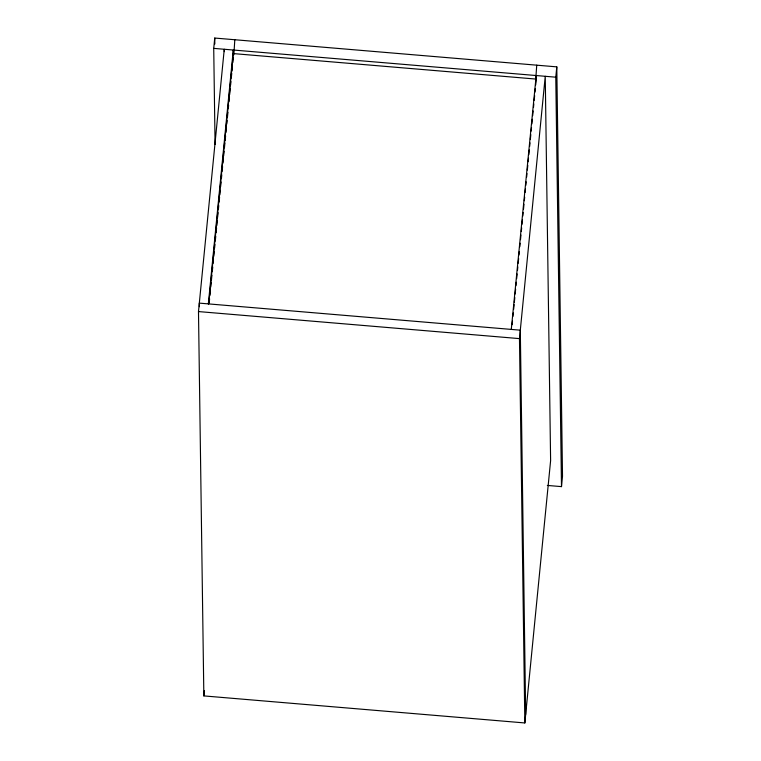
<?xml version="1.0" encoding="UTF-8"?>
<svg xmlns="http://www.w3.org/2000/svg" width="761" height="761" viewBox="0 0 761 761"><rect width="100%" height="100%" fill="white"/><g stroke="black" fill="none" stroke-linecap="round" stroke-linejoin="round"><path stroke-width="1.14" d="M215.068 144.504L213.727 48.371L214.745 38.05L556.795 66.863L562.512 476.3L561.494 486.621L547.34 485.432M524.843 722.95L519.478 338.616L545.247 76.3L550.612 460.633L524.843 722.95L203.853 695.906L198.488 311.572L224.257 49.265L224.295 51.634M208.343 303.886L233.285 50.017L233.351 54.763M208.742 303.905L233.332 53.584L536.267 79.096M234.807 39.743L233.855 54.811M209.256 302.393L209.598 298.845M209.95 295.306L210.416 290.578M210.759 287.04L211.225 282.312M211.453 279.953L211.919 275.235M212.271 271.687L212.738 266.968M213.08 263.42L213.432 259.882M213.774 256.343L214.241 251.615M214.592 248.076L214.935 244.528M215.287 240.99L215.753 236.262M216.095 232.723L216.562 227.996M216.79 225.637L217.256 220.918M217.608 217.37L218.074 212.652M218.417 209.104L218.768 205.565M219.111 202.026L219.577 197.299M219.805 194.94L220.271 190.212M220.623 186.673L221.09 181.946M221.432 178.407L221.784 174.868M222.126 171.32L222.593 166.602M222.944 163.054L223.401 158.336M223.639 155.967L224.105 151.249M224.447 147.71L224.914 142.982M225.142 140.623L225.608 135.896M225.96 132.357L226.426 127.629M226.768 124.091L227.12 120.552M227.463 117.004L227.929 112.286M228.281 108.737L228.623 105.199M228.975 101.66L229.441 96.932M229.67 94.573L230.25 88.666M230.602 85.127L230.944 81.579M231.296 78.041L231.753 73.313M231.991 70.954L232.457 66.236M232.799 62.687L233.266 57.969M203.853 695.906L204.376 690.627M536.733 65.17L535.763 79.058M511.278 329.408L536.22 75.539M512.143 324.7L512.486 321.161M512.952 316.433L513.304 312.895M513.646 309.356L514.113 304.628M514.341 302.269L514.807 297.541M515.159 294.003L515.625 289.285M515.968 285.736L516.319 282.198M516.662 278.65L517.128 273.931M517.48 270.383L517.822 266.845M518.174 263.306L518.641 258.578M518.983 255.04L519.335 251.491M519.801 246.773L520.144 243.225M520.495 239.686L520.952 234.968M521.304 231.42L521.656 227.881M521.998 224.333L522.465 219.615M522.817 216.067L523.159 212.528M523.511 208.99L523.977 204.262M524.319 200.723L524.671 197.175M525.128 192.457L525.48 188.909M525.832 185.37L526.174 181.831M526.641 177.104L526.993 173.565M527.335 170.017L527.801 165.299M528.153 161.76L528.495 158.212M528.847 154.673L529.304 149.946M529.656 146.407L530.008 142.859M530.35 139.32L530.817 134.602M531.168 131.054L531.511 127.515M531.863 123.967L532.329 119.249M532.671 115.701L533.138 110.982M533.48 107.444L533.832 103.896M534.184 100.357L534.641 95.629M534.993 92.091L535.344 88.542M535.687 85.004L536.153 80.286M561.494 486.621L555.777 77.184L556.795 66.863M213.727 48.371L555.777 77.184M198.488 311.572L519.478 338.616M525.67 714.503L520.305 330.169L199.315 303.125L199.372 306.683M214.745 38.05L214.821 43.986"/></g></svg>
